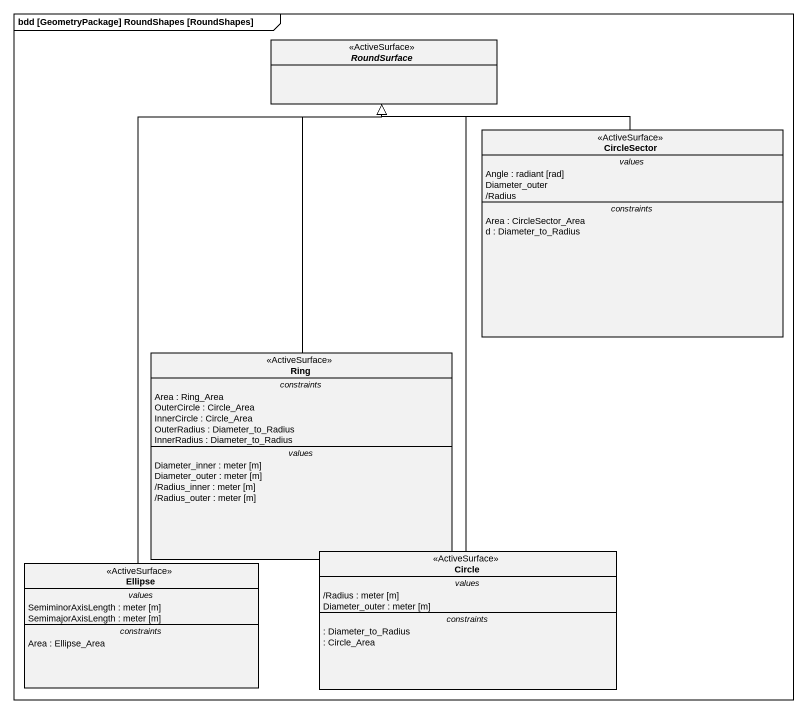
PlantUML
@startuml
mainframe bdd [GeometryPackage] RoundShapes [RoundShapes]
hide circle
hide empty members
abstract class RoundSurface <<ActiveSurface>>
class CircleSector <<ActiveSurface>> {
  -- values --
  Angle : radiant [rad]
  Diameter_outer
  /Radius
  -- constraints --
  Area : CircleSector_Area
  d : Diameter_to_Radius
}
class Ring <<ActiveSurface>> {
  -- constraints --
  Area : Ring_Area
  OuterCircle : Circle_Area
  InnerCircle : Circle_Area
  OuterRadius : Diameter_to_Radius
  InnerRadius : Diameter_to_Radius
  -- values --
  Diameter_inner : meter [m]
  Diameter_outer : meter [m]
  /Radius_inner : meter [m]
  /Radius_outer : meter [m]
}
class "Circle" as Circle_ <<ActiveSurface>> {
  -- values --
  /Radius : meter [m]
  Diameter_outer : meter [m]
  -- constraints --
  : Diameter_to_Radius
  : Circle_Area
}
class Ellipse <<ActiveSurface>> {
  -- values --
  SemiminorAxisLength : meter [m]
  SemimajorAxisLength : meter [m]
  -- constraints --
  Area : Ellipse_Area
}
CircleSector -up-|> RoundSurface
Ring -up-|> RoundSurface
Circle_ -up-|> RoundSurface
Ellipse -up-|> RoundSurface
@enduml
